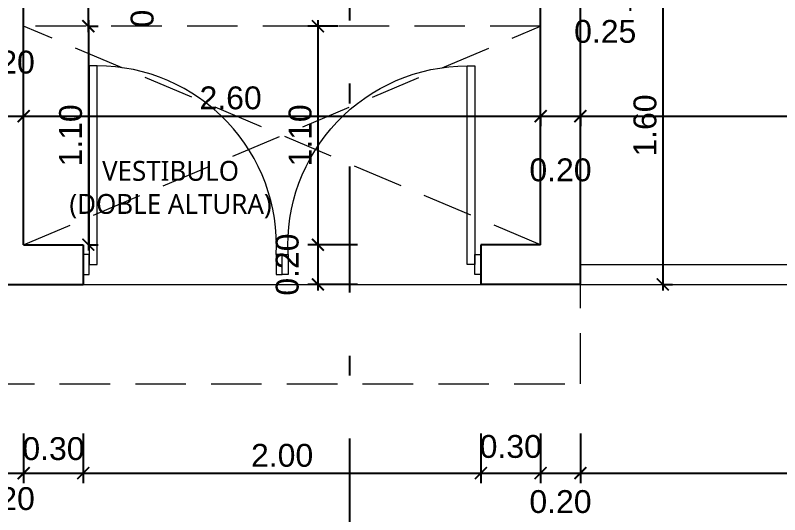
# Model space of a CAD drawing. Header units: feet. Extents: x -417 to 46, y -646 to -218.
# Drawn here: x -98.356 to -94.512, y -292.391 to -289.877 of the extents above; entities that cross this region are included whole.
import ezdxf

# ---------------------------------------------------------------- set-up
doc = ezdxf.new("R2010")
doc.units = ezdxf.units.FT
doc.header["$MEASUREMENT"] = 0
doc.linetypes.add('DASHDOT', pattern=[25.4, 12.7, -6.35, 0, -6.35])
doc.linetypes.add('DASHED', pattern=[19.05, 12.7, -6.35])
for name, color, linetype, lineweight in [('A-GENM', 8, 'Continuous', 9), ('A-WALL', 4, 'Continuous', 25), ('closet', 8, 'Continuous', 5), ('DIM-COTAS', 1, 'Continuous', 5), ('puertas', 8, 'Continuous', 9), ('TXT', 2, 'Continuous', 9), ('vuelo', 251, 'DASHED', 13)]:
    doc.layers.add(name, color=color, linetype=linetype, lineweight=lineweight)
doc.layers.add('DIM', color=10, linetype='Continuous')
doc.layers.add('GRDUTIY', color=5, linetype='Continuous')
doc.styles.add('ads', font='trebuc.ttf', dxfattribs={"height": 0.14})
doc.styles.get("Standard").update_dxf_attribs({"font": 'arial.ttf', "height": 0.115})
doc.dimstyles.new('KEILY', dxfattribs={"dimtxt": 0.115, "dimasz": 0.06, "dimexe": 0.05, "dimexo": 0.2, "dimgap": 0.03, "dimtad": 1, "dimzin": 1, "dimdsep": 46, "dimtxsty": 'Standard', "dimblk": 'ARCHTICK', "dimcen": 2.5, "dimdle": 0.03, "dimclrd": 256, "dimclre": 256, "dimclrt": 7, "dimadec": 0, "dimazin": 0, "dimtfac": 1, "dimtmove": 2, "dimatfit": 3, "dimfxl": 0.2, "dimfxlon": 1, "dimtolj": 1, "dimtzin": 1, "dimarcsym": 0})

# ---------------------------------------------------------------- blocks, each defined once
blk = doc.blocks.new('A$C4D292AF4')
at = {"layer": 'puertas'}
for points in [[(0.03, 0.05), (0.07, 0.05), (0.07, 1.05), (0.03, 1.05)], [(0, 0), (0.03, 0), (0.03, 0.1), (0, 0.1)], [(0.97, 0), (1, 0), (1, 0.1), (0.97, 0.1)]]:
    blk.add_lwpolyline(points, close=True, dxfattribs=at)
blk.add_arc((0.0677, 0.1465), 0.9035, 357.0481, 89.8556, dxfattribs=at)
blk = doc.blocks.new('_ArchTick')
at = {"layer": 'DIM-COTAS', "color": 0, "const_width": 0.15}
blk.add_lwpolyline([(-0.5, -0.5), (0.5, 0.5)], dxfattribs=at)
blk = doc.blocks.new('*D209')
at = {"layer": 'Defpoints', "color": 0, "transparency": 16777216}
for p in [(-92.6906, -291.2321), (-87.7974, -291.2321), (-95.8906, -291.7787)]:
    blk.add_point(p, dxfattribs=at)
at = {"layer": 'DIM', "lineweight": -2, "transparency": 16777216}
for p, q in [((-87.7974, -291.8087), (-87.7974, -291.2021)), ((-87.9974, -291.2321), (-87.7474, -291.2321)), ((-87.9974, -291.7787), (-87.7474, -291.7787))]:
    blk.add_line(p, q, dxfattribs=at)
at = {"layer": 'DIM', "lineweight": -2, "transparency": 16777216, "xscale": 0.06, "yscale": 0.06, "zscale": 0.06}
for p, rotation in [((-87.7974, -291.2321), 90), ((-87.7974, -291.7787), 270)]:
    blk.add_blockref('_ArchTick', p, dxfattribs=dict(at, rotation=rotation))
at = {"layer": 'DIM', "color": 7, "transparency": 16777216, "insert": (-87.8862, -291.5054), "char_height": 0.115, "attachment_point": 5, "rotation": 90}
blk.add_mtext('\\A1;0.55', dxfattribs=at)
blk = doc.blocks.new('*D241')
at = {"layer": 'Defpoints', "color": 0, "transparency": 16777216}
for p in [(-98.3143, -291.0321), (-98.5143, -291.2321), (-98.3143, -292.1819)]:
    blk.add_point(p, dxfattribs=at)
at = {"layer": 'DIM', "lineweight": -2, "transparency": 16777216}
for p, q in [((-98.5143, -291.9819), (-98.5143, -292.2319)), ((-98.3143, -291.9819), (-98.3143, -292.2319)), ((-98.5443, -292.1819), (-98.2843, -292.1819))]:
    blk.add_line(p, q, dxfattribs=at)
at = {"layer": 'DIM', "lineweight": -2, "transparency": 16777216, "xscale": 0.06, "yscale": 0.06, "zscale": 0.06, "rotation": 180}
blk.add_blockref('_ArchTick', (-98.5143, -292.1819), dxfattribs=at)
at = {"layer": 'DIM', "lineweight": -2, "transparency": 16777216, "xscale": 0.06, "yscale": 0.06, "zscale": 0.06}
blk.add_blockref('_ArchTick', (-98.3143, -292.1819), dxfattribs=at)
at = {"layer": 'DIM', "color": 7, "transparency": 16777216, "insert": (-98.4143, -292.311), "char_height": 0.115, "attachment_point": 5}
blk.add_mtext('\\A1;0.20', dxfattribs=at)
blk = doc.blocks.new('*D242')
at = {"layer": 'Defpoints', "color": 0, "transparency": 16777216}
for p in [(-98.3143, -291.0321), (-98.0143, -291.2321), (-98.0143, -292.1819)]:
    blk.add_point(p, dxfattribs=at)
at = {"layer": 'DIM', "lineweight": -2, "transparency": 16777216}
for p, q in [((-98.3143, -291.9819), (-98.3143, -292.2319)), ((-98.0143, -291.9819), (-98.0143, -292.2319)), ((-98.3443, -292.1819), (-97.9843, -292.1819))]:
    blk.add_line(p, q, dxfattribs=at)
at = {"layer": 'DIM', "lineweight": -2, "transparency": 16777216, "xscale": 0.06, "yscale": 0.06, "zscale": 0.06, "rotation": 180}
blk.add_blockref('_ArchTick', (-98.3143, -292.1819), dxfattribs=at)
at = {"layer": 'DIM', "lineweight": -2, "transparency": 16777216, "xscale": 0.06, "yscale": 0.06, "zscale": 0.06}
blk.add_blockref('_ArchTick', (-98.0143, -292.1819), dxfattribs=at)
at = {"layer": 'DIM', "color": 7, "transparency": 16777216, "insert": (-98.1643, -292.0594), "char_height": 0.115, "attachment_point": 5}
blk.add_mtext('\\A1;0.30', dxfattribs=at)
blk = doc.blocks.new('*D243')
at = {"layer": 'Defpoints', "color": 0, "transparency": 16777216}
for p in [(-98.0143, -291.2321), (-96.0143, -291.2321), (-96.0143, -292.1819)]:
    blk.add_point(p, dxfattribs=at)
at = {"layer": 'DIM', "lineweight": -2, "transparency": 16777216}
for p, q in [((-98.0143, -291.9819), (-98.0143, -292.2319)), ((-96.0143, -291.9819), (-96.0143, -292.2319)), ((-98.0443, -292.1819), (-95.9843, -292.1819))]:
    blk.add_line(p, q, dxfattribs=at)
at = {"layer": 'DIM', "lineweight": -2, "transparency": 16777216, "xscale": 0.06, "yscale": 0.06, "zscale": 0.06, "rotation": 180}
blk.add_blockref('_ArchTick', (-98.0143, -292.1819), dxfattribs=at)
at = {"layer": 'DIM', "lineweight": -2, "transparency": 16777216, "xscale": 0.06, "yscale": 0.06, "zscale": 0.06}
blk.add_blockref('_ArchTick', (-96.0143, -292.1819), dxfattribs=at)
at = {"layer": 'DIM', "color": 7, "transparency": 16777216, "insert": (-97.0143, -292.0932), "char_height": 0.115, "attachment_point": 5}
blk.add_mtext('\\A1;2.00', dxfattribs=at)
blk = doc.blocks.new('*D244')
at = {"layer": 'Defpoints', "color": 0, "transparency": 16777216}
for p in [(-95.7143, -291.0321), (-96.0143, -291.2321), (-95.7143, -292.1819)]:
    blk.add_point(p, dxfattribs=at)
at = {"layer": 'DIM', "lineweight": -2, "transparency": 16777216}
for p, q in [((-96.0143, -291.9819), (-96.0143, -292.2319)), ((-95.7143, -291.9819), (-95.7143, -292.2319)), ((-96.0443, -292.1819), (-95.6843, -292.1819))]:
    blk.add_line(p, q, dxfattribs=at)
at = {"layer": 'DIM', "lineweight": -2, "transparency": 16777216, "xscale": 0.06, "yscale": 0.06, "zscale": 0.06, "rotation": 180}
blk.add_blockref('_ArchTick', (-96.0143, -292.1819), dxfattribs=at)
at = {"layer": 'DIM', "lineweight": -2, "transparency": 16777216, "xscale": 0.06, "yscale": 0.06, "zscale": 0.06}
blk.add_blockref('_ArchTick', (-95.7143, -292.1819), dxfattribs=at)
at = {"layer": 'DIM', "color": 7, "transparency": 16777216, "insert": (-95.8643, -292.0485), "char_height": 0.115, "attachment_point": 5}
blk.add_mtext('\\A1;0.30', dxfattribs=at)
blk = doc.blocks.new('*D245')
at = {"layer": 'Defpoints', "color": 0, "transparency": 16777216}
for p in [(-95.7143, -291.0321), (-95.5143, -291.2321), (-95.5143, -292.1819)]:
    blk.add_point(p, dxfattribs=at)
at = {"layer": 'DIM', "lineweight": -2, "transparency": 16777216}
for p, q in [((-95.7143, -291.9819), (-95.7143, -292.2319)), ((-95.5143, -291.9819), (-95.5143, -292.2319)), ((-95.7443, -292.1819), (-95.4843, -292.1819))]:
    blk.add_line(p, q, dxfattribs=at)
at = {"layer": 'DIM', "lineweight": -2, "transparency": 16777216, "xscale": 0.06, "yscale": 0.06, "zscale": 0.06, "rotation": 180}
blk.add_blockref('_ArchTick', (-95.7143, -292.1819), dxfattribs=at)
at = {"layer": 'DIM', "lineweight": -2, "transparency": 16777216, "xscale": 0.06, "yscale": 0.06, "zscale": 0.06}
blk.add_blockref('_ArchTick', (-95.5143, -292.1819), dxfattribs=at)
at = {"layer": 'DIM', "color": 7, "transparency": 16777216, "insert": (-95.6143, -292.326), "char_height": 0.115, "attachment_point": 5}
blk.add_mtext('\\A1;0.20', dxfattribs=at)
blk = doc.blocks.new('*D246')
at = {"layer": 'Defpoints', "color": 0, "transparency": 16777216}
for p in [(-92.5143, -290.4821), (-95.5143, -291.2321), (-92.5143, -292.1819)]:
    blk.add_point(p, dxfattribs=at)
at = {"layer": 'DIM', "lineweight": -2, "transparency": 16777216}
for p, q in [((-95.5143, -291.9819), (-95.5143, -292.2319)), ((-92.5143, -291.9819), (-92.5143, -292.2319)), ((-95.5443, -292.1819), (-92.4843, -292.1819))]:
    blk.add_line(p, q, dxfattribs=at)
at = {"layer": 'DIM', "lineweight": -2, "transparency": 16777216, "xscale": 0.06, "yscale": 0.06, "zscale": 0.06, "rotation": 180}
blk.add_blockref('_ArchTick', (-95.5143, -292.1819), dxfattribs=at)
at = {"layer": 'DIM', "lineweight": -2, "transparency": 16777216, "xscale": 0.06, "yscale": 0.06, "zscale": 0.06}
blk.add_blockref('_ArchTick', (-92.5143, -292.1819), dxfattribs=at)
at = {"layer": 'DIM', "color": 7, "transparency": 16777216, "insert": (-94.0143, -292.0932), "char_height": 0.115, "attachment_point": 5}
blk.add_mtext('\\A1;3.00', dxfattribs=at)
blk = doc.blocks.new('*D257')
at = {"layer": 'Defpoints', "color": 0, "transparency": 16777216}
for p in [(-98.3143, -291.0321), (-98.5143, -291.2321), (-98.3143, -292.6751)]:
    blk.add_point(p, dxfattribs=at)
at = {"layer": 'DIM', "lineweight": -2, "transparency": 16777216}
for p, q in [((-98.5143, -292.4751), (-98.5143, -292.7251)), ((-98.3143, -292.4751), (-98.3143, -292.7251)), ((-98.5443, -292.6751), (-98.2843, -292.6751))]:
    blk.add_line(p, q, dxfattribs=at)
at = {"layer": 'DIM', "lineweight": -2, "transparency": 16777216, "xscale": 0.06, "yscale": 0.06, "zscale": 0.06, "rotation": 180}
blk.add_blockref('_ArchTick', (-98.5143, -292.6751), dxfattribs=at)
at = {"layer": 'DIM', "lineweight": -2, "transparency": 16777216, "xscale": 0.06, "yscale": 0.06, "zscale": 0.06}
blk.add_blockref('_ArchTick', (-98.3143, -292.6751), dxfattribs=at)
at = {"layer": 'DIM', "color": 7, "transparency": 16777216, "insert": (-98.4143, -292.9463), "char_height": 0.115, "attachment_point": 5}
blk.add_mtext('\\A1;0.20', dxfattribs=at)
blk = doc.blocks.new('*D258')
at = {"layer": 'Defpoints', "color": 0, "transparency": 16777216}
for p in [(-98.3143, -291.0321), (-95.7143, -291.0321), (-95.7143, -292.6751)]:
    blk.add_point(p, dxfattribs=at)
at = {"layer": 'DIM', "lineweight": -2, "transparency": 16777216}
for p, q in [((-98.3143, -292.4751), (-98.3143, -292.7251)), ((-95.7143, -292.4751), (-95.7143, -292.7251)), ((-98.3443, -292.6751), (-95.6843, -292.6751))]:
    blk.add_line(p, q, dxfattribs=at)
at = {"layer": 'DIM', "lineweight": -2, "transparency": 16777216, "xscale": 0.06, "yscale": 0.06, "zscale": 0.06, "rotation": 180}
blk.add_blockref('_ArchTick', (-98.3143, -292.6751), dxfattribs=at)
at = {"layer": 'DIM', "lineweight": -2, "transparency": 16777216, "xscale": 0.06, "yscale": 0.06, "zscale": 0.06}
blk.add_blockref('_ArchTick', (-95.7143, -292.6751), dxfattribs=at)
at = {"layer": 'DIM', "color": 7, "transparency": 16777216, "insert": (-97.0143, -292.5864), "char_height": 0.115, "attachment_point": 5}
blk.add_mtext('\\A1;2.60', dxfattribs=at)
blk = doc.blocks.new('*D259')
at = {"layer": 'Defpoints', "color": 0, "transparency": 16777216}
for p in [(-95.7143, -291.0321), (-95.5143, -291.2321), (-95.5143, -292.6751)]:
    blk.add_point(p, dxfattribs=at)
at = {"layer": 'DIM', "lineweight": -2, "transparency": 16777216}
for p, q in [((-95.7143, -292.4751), (-95.7143, -292.7251)), ((-95.5143, -292.4751), (-95.5143, -292.7251)), ((-95.7443, -292.6751), (-95.4843, -292.6751))]:
    blk.add_line(p, q, dxfattribs=at)
at = {"layer": 'DIM', "lineweight": -2, "transparency": 16777216, "xscale": 0.06, "yscale": 0.06, "zscale": 0.06, "rotation": 180}
blk.add_blockref('_ArchTick', (-95.7143, -292.6751), dxfattribs=at)
at = {"layer": 'DIM', "lineweight": -2, "transparency": 16777216, "xscale": 0.06, "yscale": 0.06, "zscale": 0.06}
blk.add_blockref('_ArchTick', (-95.5143, -292.6751), dxfattribs=at)
at = {"layer": 'DIM', "color": 7, "transparency": 16777216, "insert": (-95.6143, -292.9463), "char_height": 0.115, "attachment_point": 5}
blk.add_mtext('\\A1;0.20', dxfattribs=at)
blk = doc.blocks.new('*D260')
at = {"layer": 'Defpoints', "color": 0, "transparency": 16777216}
for p in [(-92.5143, -290.4821), (-95.5143, -291.2321), (-92.5143, -292.6751)]:
    blk.add_point(p, dxfattribs=at)
at = {"layer": 'DIM', "lineweight": -2, "transparency": 16777216}
for p, q in [((-95.5143, -292.4751), (-95.5143, -292.7251)), ((-92.5143, -292.4751), (-92.5143, -292.7251)), ((-95.5443, -292.6751), (-92.4843, -292.6751))]:
    blk.add_line(p, q, dxfattribs=at)
at = {"layer": 'DIM', "lineweight": -2, "transparency": 16777216, "xscale": 0.06, "yscale": 0.06, "zscale": 0.06, "rotation": 180}
blk.add_blockref('_ArchTick', (-95.5143, -292.6751), dxfattribs=at)
at = {"layer": 'DIM', "lineweight": -2, "transparency": 16777216, "xscale": 0.06, "yscale": 0.06, "zscale": 0.06}
blk.add_blockref('_ArchTick', (-92.5143, -292.6751), dxfattribs=at)
at = {"layer": 'DIM', "color": 7, "transparency": 16777216, "insert": (-94.0143, -292.5864), "char_height": 0.115, "attachment_point": 5}
blk.add_mtext('\\A1;3.00', dxfattribs=at)
blk = doc.blocks.new('*D357')
at = {"layer": 'Defpoints', "color": 0, "transparency": 16777216}
for p in [(-98.5143, -289.5223), (-98.3143, -289.8055), (-98.3143, -290.1781)]:
    blk.add_point(p, dxfattribs=at)
at = {"layer": 'DIM', "lineweight": -2, "transparency": 16777216}
for p, q in [((-98.5143, -289.7223), (-98.5143, -289.8555)), ((-98.3143, -289.9781), (-98.3143, -289.7555)), ((-98.5443, -289.8055), (-98.2843, -289.8055))]:
    blk.add_line(p, q, dxfattribs=at)
at = {"layer": 'DIM', "lineweight": -2, "transparency": 16777216, "xscale": 0.06, "yscale": 0.06, "zscale": 0.06, "rotation": 180}
blk.add_blockref('_ArchTick', (-98.5143, -289.8055), dxfattribs=at)
at = {"layer": 'DIM', "lineweight": -2, "transparency": 16777216, "xscale": 0.06, "yscale": 0.06, "zscale": 0.06}
blk.add_blockref('_ArchTick', (-98.3143, -289.8055), dxfattribs=at)
at = {"layer": 'DIM', "color": 7, "transparency": 16777216, "insert": (-98.4143, -289.6364), "char_height": 0.115, "attachment_point": 5}
blk.add_mtext('\\A1;0.20', dxfattribs=at)
blk = doc.blocks.new('*D358')
at = {"layer": 'Defpoints', "color": 0, "transparency": 16777216}
for p in [(-95.7143, -289.8055), (-95.7143, -290.1223), (-98.3143, -290.1781)]:
    blk.add_point(p, dxfattribs=at)
at = {"layer": 'DIM', "lineweight": -2, "transparency": 16777216}
for p, q in [((-98.3143, -289.9781), (-98.3143, -289.7555)), ((-95.7143, -289.9223), (-95.7143, -289.7555)), ((-98.3443, -289.8055), (-95.6843, -289.8055))]:
    blk.add_line(p, q, dxfattribs=at)
at = {"layer": 'DIM', "lineweight": -2, "transparency": 16777216, "xscale": 0.06, "yscale": 0.06, "zscale": 0.06, "rotation": 180}
blk.add_blockref('_ArchTick', (-98.3143, -289.8055), dxfattribs=at)
at = {"layer": 'DIM', "lineweight": -2, "transparency": 16777216, "xscale": 0.06, "yscale": 0.06, "zscale": 0.06}
blk.add_blockref('_ArchTick', (-95.7143, -289.8055), dxfattribs=at)
at = {"layer": 'DIM', "color": 7, "transparency": 16777216, "insert": (-97.0143, -289.7168), "char_height": 0.115, "attachment_point": 5}
blk.add_mtext('\\A1;2.60', dxfattribs=at)
blk = doc.blocks.new('*D359')
at = {"layer": 'Defpoints', "color": 0, "transparency": 16777216}
for p in [(-95.5143, -289.8055), (-95.5143, -290.0971), (-95.7143, -290.1223)]:
    blk.add_point(p, dxfattribs=at)
at = {"layer": 'DIM', "lineweight": -2, "transparency": 16777216}
for p, q in [((-95.7143, -289.9223), (-95.7143, -289.7555)), ((-95.5143, -289.8971), (-95.5143, -289.7555)), ((-95.7443, -289.8055), (-95.4843, -289.8055))]:
    blk.add_line(p, q, dxfattribs=at)
at = {"layer": 'DIM', "lineweight": -2, "transparency": 16777216, "xscale": 0.06, "yscale": 0.06, "zscale": 0.06, "rotation": 180}
blk.add_blockref('_ArchTick', (-95.7143, -289.8055), dxfattribs=at)
at = {"layer": 'DIM', "lineweight": -2, "transparency": 16777216, "xscale": 0.06, "yscale": 0.06, "zscale": 0.06}
blk.add_blockref('_ArchTick', (-95.5143, -289.8055), dxfattribs=at)
at = {"layer": 'DIM', "color": 7, "transparency": 16777216, "insert": (-95.6143, -289.6518), "char_height": 0.115, "attachment_point": 5}
blk.add_mtext('\\A1;0.20', dxfattribs=at)
blk = doc.blocks.new('*D360')
at = {"layer": 'Defpoints', "color": 0, "transparency": 16777216}
for p in [(-95.2643, -289.5223), (-95.2643, -289.8055), (-95.5143, -290.0971)]:
    blk.add_point(p, dxfattribs=at)
at = {"layer": 'DIM', "lineweight": -2, "transparency": 16777216}
for p, q in [((-95.2643, -289.7223), (-95.2643, -289.8555)), ((-95.5143, -289.8971), (-95.5143, -289.7555)), ((-95.5443, -289.8055), (-95.2343, -289.8055))]:
    blk.add_line(p, q, dxfattribs=at)
at = {"layer": 'DIM', "lineweight": -2, "transparency": 16777216, "xscale": 0.06, "yscale": 0.06, "zscale": 0.06, "rotation": 180}
blk.add_blockref('_ArchTick', (-95.5143, -289.8055), dxfattribs=at)
at = {"layer": 'DIM', "lineweight": -2, "transparency": 16777216, "xscale": 0.06, "yscale": 0.06, "zscale": 0.06}
blk.add_blockref('_ArchTick', (-95.2643, -289.8055), dxfattribs=at)
at = {"layer": 'DIM', "color": 7, "transparency": 16777216, "insert": (-95.3893, -289.9592), "char_height": 0.115, "attachment_point": 5}
blk.add_mtext('\\A1;0.25', dxfattribs=at)
blk = doc.blocks.new('*D365')
at = {"layer": 'Defpoints', "color": 0, "transparency": 16777216}
for p in [(-98.5143, -290.3687), (-98.3143, -290.385), (-98.3143, -290.7101)]:
    blk.add_point(p, dxfattribs=at)
at = {"layer": 'DIM', "lineweight": -2, "transparency": 16777216}
for p, q in [((-98.3143, -290.5101), (-98.3143, -290.335)), ((-98.5443, -290.385), (-98.2843, -290.385)), ((-98.5143, -290.385), (-98.5143, -290.435))]:
    blk.add_line(p, q, dxfattribs=at)
at = {"layer": 'DIM', "lineweight": -2, "transparency": 16777216, "xscale": 0.06, "yscale": 0.06, "zscale": 0.06, "rotation": 180}
blk.add_blockref('_ArchTick', (-98.5143, -290.385), dxfattribs=at)
at = {"layer": 'DIM', "lineweight": -2, "transparency": 16777216, "xscale": 0.06, "yscale": 0.06, "zscale": 0.06}
blk.add_blockref('_ArchTick', (-98.3143, -290.385), dxfattribs=at)
at = {"layer": 'DIM', "color": 7, "transparency": 16777216, "insert": (-98.4143, -290.1138), "char_height": 0.115, "attachment_point": 5}
blk.add_mtext('\\A1;0.20', dxfattribs=at)
blk = doc.blocks.new('*D366')
at = {"layer": 'Defpoints', "color": 0, "transparency": 16777216}
for p in [(-95.7143, -290.2321), (-95.7143, -290.385), (-98.3143, -290.7101)]:
    blk.add_point(p, dxfattribs=at)
at = {"layer": 'DIM', "lineweight": -2, "transparency": 16777216}
for p, q in [((-98.3143, -290.5101), (-98.3143, -290.335)), ((-98.3443, -290.385), (-95.6843, -290.385)), ((-95.7143, -290.385), (-95.7143, -290.435))]:
    blk.add_line(p, q, dxfattribs=at)
at = {"layer": 'DIM', "lineweight": -2, "transparency": 16777216, "xscale": 0.06, "yscale": 0.06, "zscale": 0.06, "rotation": 180}
blk.add_blockref('_ArchTick', (-98.3143, -290.385), dxfattribs=at)
at = {"layer": 'DIM', "lineweight": -2, "transparency": 16777216, "xscale": 0.06, "yscale": 0.06, "zscale": 0.06}
blk.add_blockref('_ArchTick', (-95.7143, -290.385), dxfattribs=at)
at = {"layer": 'DIM', "color": 7, "transparency": 16777216, "insert": (-97.2734, -290.2937), "char_height": 0.115, "attachment_point": 5}
blk.add_mtext('\\A1;2.60', dxfattribs=at)
blk = doc.blocks.new('*D367')
at = {"layer": 'Defpoints', "color": 0, "transparency": 16777216}
for p in [(-95.5143, -290.1899), (-95.7143, -290.2321), (-95.5143, -290.385)]:
    blk.add_point(p, dxfattribs=at)
at = {"layer": 'DIM', "lineweight": -2, "transparency": 16777216}
for p, q in [((-95.7443, -290.385), (-95.4843, -290.385)), ((-95.7143, -290.385), (-95.7143, -290.435)), ((-95.5143, -290.385), (-95.5143, -290.435))]:
    blk.add_line(p, q, dxfattribs=at)
at = {"layer": 'DIM', "lineweight": -2, "transparency": 16777216, "xscale": 0.06, "yscale": 0.06, "zscale": 0.06, "rotation": 180}
blk.add_blockref('_ArchTick', (-95.7143, -290.385), dxfattribs=at)
at = {"layer": 'DIM', "lineweight": -2, "transparency": 16777216, "xscale": 0.06, "yscale": 0.06, "zscale": 0.06}
blk.add_blockref('_ArchTick', (-95.5143, -290.385), dxfattribs=at)
at = {"layer": 'DIM', "color": 7, "transparency": 16777216, "insert": (-95.6143, -290.6561), "char_height": 0.115, "attachment_point": 5}
blk.add_mtext('\\A1;0.20', dxfattribs=at)
blk = doc.blocks.new('*D368')
at = {"layer": 'Defpoints', "color": 0, "transparency": 16777216}
for p in [(-92.5143, -290.1655), (-95.5143, -290.1899), (-92.5143, -290.385)]:
    blk.add_point(p, dxfattribs=at)
at = {"layer": 'DIM', "lineweight": -2, "transparency": 16777216}
for p, q in [((-92.5143, -290.3655), (-92.5143, -290.435)), ((-95.5443, -290.385), (-92.4843, -290.385)), ((-95.5143, -290.385), (-95.5143, -290.435))]:
    blk.add_line(p, q, dxfattribs=at)
at = {"layer": 'DIM', "lineweight": -2, "transparency": 16777216, "xscale": 0.06, "yscale": 0.06, "zscale": 0.06, "rotation": 180}
blk.add_blockref('_ArchTick', (-95.5143, -290.385), dxfattribs=at)
at = {"layer": 'DIM', "lineweight": -2, "transparency": 16777216, "xscale": 0.06, "yscale": 0.06, "zscale": 0.06}
blk.add_blockref('_ArchTick', (-92.5143, -290.385), dxfattribs=at)
at = {"layer": 'DIM', "color": 7, "transparency": 16777216, "insert": (-94.0143, -290.2962), "char_height": 0.115, "attachment_point": 5}
blk.add_mtext('\\A1;3.00', dxfattribs=at)
blk = doc.blocks.new('*D419')
at = {"layer": 'Defpoints', "color": 0, "transparency": 16777216}
for p in [(-96.5339, -289.9321), (-96.8344, -291.0321), (-95.9335, -291.0321)]:
    blk.add_point(p, dxfattribs=at)
at = {"layer": 'DIM', "lineweight": -2, "transparency": 16777216}
for p, q in [((-96.8344, -289.9021), (-96.8344, -291.0621)), ((-96.7339, -289.9321), (-96.8844, -289.9321)), ((-96.6344, -291.0321), (-96.8844, -291.0321))]:
    blk.add_line(p, q, dxfattribs=at)
at = {"layer": 'DIM', "lineweight": -2, "transparency": 16777216, "xscale": 0.06, "yscale": 0.06, "zscale": 0.06}
for p, rotation in [((-96.8344, -289.9321), 90), ((-96.8344, -291.0321), 270)]:
    blk.add_blockref('_ArchTick', p, dxfattribs=dict(at, rotation=rotation))
at = {"layer": 'DIM', "color": 7, "transparency": 16777216, "insert": (-96.9232, -290.4821), "char_height": 0.115, "attachment_point": 5, "rotation": 90}
blk.add_mtext('\\A1;1.10', dxfattribs=at)
blk = doc.blocks.new('*D420')
at = {"layer": 'Defpoints', "color": 0, "transparency": 16777216}
for p in [(-95.9335, -291.0321), (-96.8344, -291.2321), (-96.2446, -291.2321)]:
    blk.add_point(p, dxfattribs=at)
at = {"layer": 'DIM', "lineweight": -2, "transparency": 16777216}
for p, q in [((-96.8344, -291.0021), (-96.8344, -291.2621)), ((-96.6344, -291.0321), (-96.8844, -291.0321)), ((-96.6344, -291.2321), (-96.8844, -291.2321))]:
    blk.add_line(p, q, dxfattribs=at)
at = {"layer": 'DIM', "lineweight": -2, "transparency": 16777216, "xscale": 0.06, "yscale": 0.06, "zscale": 0.06}
for p, rotation in [((-96.8344, -291.0321), 90), ((-96.8344, -291.2321), 270)]:
    blk.add_blockref('_ArchTick', p, dxfattribs=dict(at, rotation=rotation))
at = {"layer": 'DIM', "color": 7, "transparency": 16777216, "insert": (-96.9882, -291.1321), "char_height": 0.115, "attachment_point": 5, "rotation": 90}
blk.add_mtext('\\A1;0.20', dxfattribs=at)
blk = doc.blocks.new('*D432')
at = {"layer": 'Defpoints', "color": 0, "transparency": 16777216}
for p in [(-95.2643, -289.6321), (-95.2552, -291.2321), (-95.1002, -291.2321)]:
    blk.add_point(p, dxfattribs=at)
at = {"layer": 'DIM', "lineweight": -2, "transparency": 16777216}
for p, q in [((-95.1002, -289.6021), (-95.1002, -291.2621)), ((-95.1002, -289.6321), (-95.0502, -289.6321)), ((-95.1002, -291.2321), (-95.0502, -291.2321))]:
    blk.add_line(p, q, dxfattribs=at)
at = {"layer": 'DIM', "lineweight": -2, "transparency": 16777216, "xscale": 0.06, "yscale": 0.06, "zscale": 0.06}
for p, rotation in [((-95.1002, -289.6321), 90), ((-95.1002, -291.2321), 270)]:
    blk.add_blockref('_ArchTick', p, dxfattribs=dict(at, rotation=rotation))
at = {"layer": 'DIM', "color": 7, "transparency": 16777216, "insert": (-95.1889, -290.4321), "char_height": 0.115, "attachment_point": 5, "rotation": 90}
blk.add_mtext('\\A1;1.60', dxfattribs=at)
blk = doc.blocks.new('*D3238')
at = {"layer": 'Defpoints', "color": 0, "transparency": 16777216}
for p in [(-98.3143, -289.6321), (-97.9889, -289.6321), (-98.1246, -289.9321)]:
    blk.add_point(p, dxfattribs=at)
at = {"layer": 'DIM', "lineweight": -2, "transparency": 16777216}
for p, q in [((-97.9889, -289.9621), (-97.9889, -289.6021)), ((-98.1143, -289.6321), (-97.9389, -289.6321)), ((-97.9889, -289.9321), (-97.9389, -289.9321))]:
    blk.add_line(p, q, dxfattribs=at)
at = {"layer": 'DIM', "lineweight": -2, "transparency": 16777216, "xscale": 0.06, "yscale": 0.06, "zscale": 0.06}
for p, rotation in [((-97.9889, -289.6321), 90), ((-97.9889, -289.9321), 270)]:
    blk.add_blockref('_ArchTick', p, dxfattribs=dict(at, rotation=rotation))
at = {"layer": 'DIM', "color": 7, "transparency": 16777216, "insert": (-97.7177, -289.7821), "char_height": 0.115, "attachment_point": 5, "rotation": 90}
blk.add_mtext('\\A1;0.30', dxfattribs=at)
blk = doc.blocks.new('*D3252')
at = {"layer": 'Defpoints', "color": 0, "transparency": 16777216}
for p in [(-98.1246, -289.9321), (-98.1643, -291.0321), (-97.9889, -291.0321)]:
    blk.add_point(p, dxfattribs=at)
at = {"layer": 'DIM', "lineweight": -2, "transparency": 16777216}
for p, q in [((-97.9889, -289.9021), (-97.9889, -291.0621)), ((-97.9889, -289.9321), (-97.9389, -289.9321)), ((-97.9889, -291.0321), (-97.9389, -291.0321))]:
    blk.add_line(p, q, dxfattribs=at)
at = {"layer": 'DIM', "lineweight": -2, "transparency": 16777216, "xscale": 0.06, "yscale": 0.06, "zscale": 0.06}
for p, rotation in [((-97.9889, -289.9321), 90), ((-97.9889, -291.0321), 270)]:
    blk.add_blockref('_ArchTick', p, dxfattribs=dict(at, rotation=rotation))
at = {"layer": 'DIM', "color": 7, "transparency": 16777216, "insert": (-98.0777, -290.4821), "char_height": 0.115, "attachment_point": 5, "rotation": 90}
blk.add_mtext('\\A1;1.10', dxfattribs=at)

msp = doc.modelspace()

# ---------------------------------------------------------------- linework, layer by layer
at = {"layer": 'A-GENM'}
for p, q in [((-95.5143, -291.1321), (-92.4143, -291.1321)), ((-95.5143, -291.2321), (-92.3143, -291.2321))]:
    msp.add_line(p, q, dxfattribs=at)
at = {"layer": 'A-WALL'}
for p, q in [((-98.3143, -291.0321), (-98.3143, -289.4321)), ((-95.7143, -291.0321), (-95.7143, -289.4321)), ((-95.5143, -291.2321), (-95.5143, -289.6321)), ((-98.3143, -291.0321), (-98.0143, -291.0321)), ((-98.0143, -291.0321), (-98.0143, -291.2321)), ((-95.7143, -291.0321), (-96.0143, -291.0321)), ((-96.0143, -291.0321), (-96.0143, -291.2321)), ((-98.5143, -291.2321), (-98.0143, -291.2321)), ((-95.5143, -291.2321), (-96.0143, -291.2321))]:
    msp.add_line(p, q, dxfattribs=at)
at = {"layer": 'closet'}
msp.add_line((-98.0143, -291.2321), (-96.0143, -291.2321), dxfattribs=at)
at = {"layer": 'GRDUTIY', "color": 8, "linetype": 'DASHDOT', "ltscale": 0.05}
msp.add_line((-96.6737, -294.0133), (-96.6737, -277.0201), dxfattribs=at)
at = {"layer": 'vuelo', "ltscale": 0.02}
for p, q in [((-95.7143, -289.9321), (-98.3143, -289.9321)), ((-98.3143, -291.0321), (-95.7143, -289.9321)), ((-95.7143, -291.0321), (-98.3143, -289.9321)), ((-95.5143, -291.7321), (-95.5143, -291.2321)), ((-98.5143, -291.7321), (-95.5143, -291.7321))]:
    msp.add_line(p, q, dxfattribs=at)

# ---------------------------------------------------------------- block references
at = {"layer": 'puertas', "extrusion": (6.10446e-16, -1.94037e-15, -1), "xscale": -1.000288939019299, "yscale": 1.000288939019299, "zscale": 1.000288939019297}
msp.add_blockref('A$C4D292AF4', (98.0143, -291.1821), dxfattribs=at)
at = {"layer": 'puertas', "extrusion": (-6.28888e-16, -1.94037e-15, -1), "xscale": 1.000288939019299, "yscale": 1.000288939019299, "zscale": 1.000288939019299}
msp.add_blockref('A$C4D292AF4', (96.0143, -291.1821), dxfattribs=at)

# ---------------------------------------------------------------- texts
at = {"layer": 'TXT', "insert": (-97.5754, -290.6103), "char_height": 0.1, "width": 2.688, "attachment_point": 2, "style": 'ads'}
msp.add_mtext('VESTIBULO\\P(DOBLE ALTURA)', dxfattribs=at)

# ---------------------------------------------------------------- dimensions: what is measured, and where the dimension line sits
at = {"layer": 'DIM'}
for base, p1, p2, picture, middle in [((-98.3143, -289.8055), (-98.5143, -289.5223), (-98.3143, -290.1781), '*D357', (-98.4143, -289.6364)), ((-95.7143, -290.385), (-98.3143, -290.7101), (-95.7143, -290.2321), '*D366', (-97.2734, -290.2937)), ((-98.3143, -292.1819), (-98.5143, -291.2321), (-98.3143, -291.0321), '*D241', (-98.4143, -292.311)), ((-98.0143, -292.1819), (-98.3143, -291.0321), (-98.0143, -291.2321), '*D242', (-98.1643, -292.0594)), ((-95.7143, -292.1819), (-96.0143, -291.2321), (-95.7143, -291.0321), '*D244', (-95.8643, -292.0485)), ((-95.5143, -292.1819), (-95.7143, -291.0321), (-95.5143, -291.2321), '*D245', (-95.6143, -292.326))]:
    dim = msp.add_linear_dim(base=base, p1=p1, p2=p2, dimstyle='KEILY', dxfattribs=at)
    dim.commit()
    dim.dimension.update_dxf_attribs({"geometry": picture, "text_midpoint": middle, "dimtype": 160})
for base, p1, p2, picture, middle in [((-95.2643, -289.8055), (-95.5143, -290.0971), (-95.2643, -289.5223), '*D360', (-95.3893, -289.9592)), ((-95.5143, -289.8055), (-95.7143, -290.1223), (-95.5143, -290.0971), '*D359', (-95.6143, -289.6518)), ((-95.7143, -289.8055), (-98.3143, -290.1781), (-95.7143, -290.1223), '*D358', (-97.0143, -289.7168)), ((-98.3143, -290.385), (-98.5143, -290.3687), (-98.3143, -290.7101), '*D365', (-98.4143, -290.1138)), ((-92.5143, -290.385), (-95.5143, -290.1899), (-92.5143, -290.1655), '*D368', (-94.0143, -290.2962)), ((-95.5143, -290.385), (-95.7143, -290.2321), (-95.5143, -290.1899), '*D367', (-95.6143, -290.6561)), ((-92.5143, -292.1819), (-95.5143, -291.2321), (-92.5143, -290.4821), '*D246', (-94.0143, -292.0932)), ((-92.5143, -292.6751), (-95.5143, -291.2321), (-92.5143, -290.4821), '*D260', (-94.0143, -292.5864)), ((-98.3143, -292.6751), (-98.5143, -291.2321), (-98.3143, -291.0321), '*D257', (-98.4143, -292.9463)), ((-95.7143, -292.6751), (-98.3143, -291.0321), (-95.7143, -291.0321), '*D258', (-97.0143, -292.5864)), ((-95.5143, -292.6751), (-95.7143, -291.0321), (-95.5143, -291.2321), '*D259', (-95.6143, -292.9463)), ((-96.0143, -292.1819), (-98.0143, -291.2321), (-96.0143, -291.2321), '*D243', (-97.0143, -292.0932))]:
    dim = msp.add_linear_dim(base=base, p1=p1, p2=p2, dimstyle='KEILY', dxfattribs=at)
    dim.commit()
    dim.dimension.update_dxf_attribs({"geometry": picture, "text_midpoint": middle})
for base, p2, picture, middle in [((-97.9889, -289.6321), (-98.3143, -289.6321), '*D3238', (-97.7177, -289.7821)), ((-97.9889, -291.0321), (-98.1643, -291.0321), '*D3252', (-98.0777, -290.4821))]:
    dim = msp.add_linear_dim(base=base, p1=(-98.1246, -289.9321), p2=p2, angle=90, dimstyle='KEILY', override={"dimfxl": 50}, dxfattribs=at)
    dim.commit()
    dim.dimension.update_dxf_attribs({"geometry": picture, "text_midpoint": middle})
for base, p1, p2, picture, middle in [((-95.1002, -291.2321), (-95.2643, -289.6321), (-95.2552, -291.2321), '*D432', (-95.1889, -290.4321)), ((-96.8344, -291.0321), (-96.5339, -289.9321), (-95.9335, -291.0321), '*D419', (-96.9232, -290.4821)), ((-96.8344, -291.2321), (-95.9335, -291.0321), (-96.2446, -291.2321), '*D420', (-96.9882, -291.1321)), ((-87.7974, -291.2321), (-95.8906, -291.7787), (-92.6906, -291.2321), '*D209', (-87.8862, -291.5054))]:
    dim = msp.add_linear_dim(base=base, p1=p1, p2=p2, angle=90, dimstyle='KEILY', dxfattribs=at)
    dim.commit()
    dim.dimension.update_dxf_attribs({"geometry": picture, "text_midpoint": middle})

doc.saveas('drawing.dxf')
